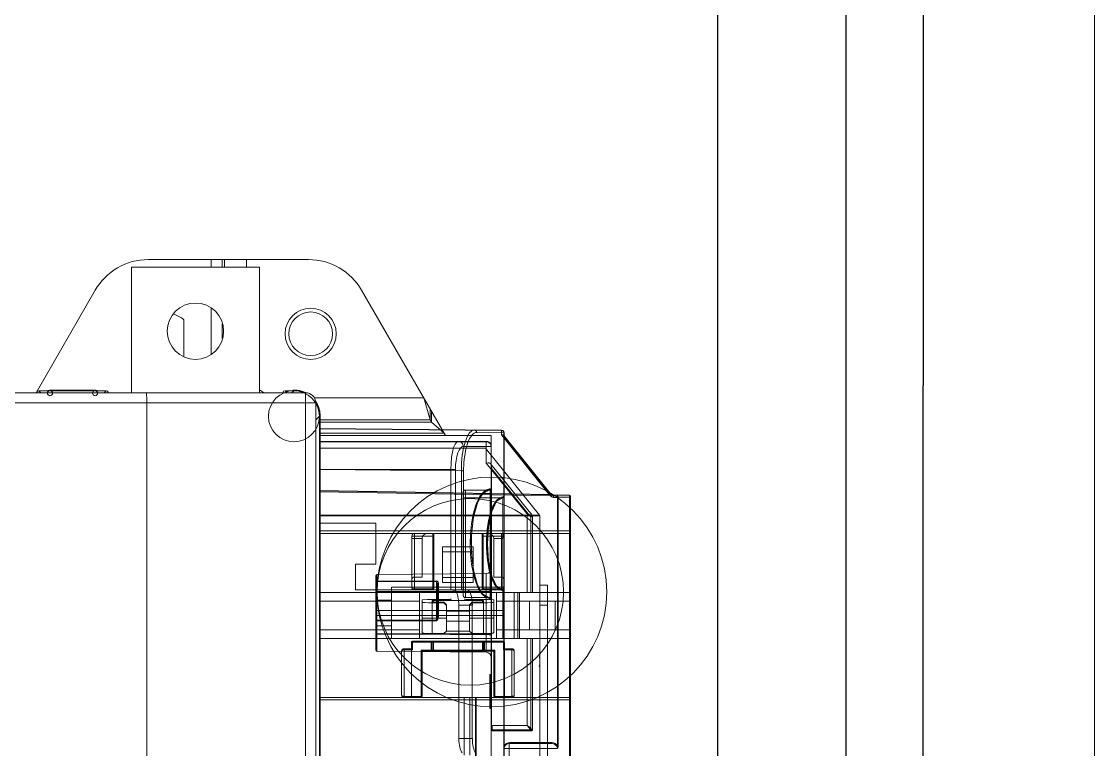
# Model space of a CAD drawing. Header units: millimetres. Extents: x -6000 to 26000, y -6000 to 26000.
# Drawn here: x 137.19 to 166.34, y -4458.34 to -4438.57 of the extents above; entities that cross this region are included whole.
import ezdxf

# ---------------------------------------------------------------- set-up
doc = ezdxf.new("R2010")
doc.units = ezdxf.units.MM
doc.header["$MEASUREMENT"] = 0
doc.layers.add('Чертеж и Рисунок_Ном._пера__21', color=7, linetype='Continuous', lineweight=30)
doc.layers.add('Чертеж и Рисунок_Ном._пера__7', color=7, linetype='Continuous', lineweight=15)
doc.layers.add('Чертеж и Рисунок_Ном._пера__85', color=7, linetype='Continuous', lineweight=5, true_color=0x66b7ff)

msp = doc.modelspace()

# ---------------------------------------------------------------- linework, layer by layer
at = {"layer": 'Чертеж и Рисунок_Ном._пера__21', "color": 7, "linetype": 'Continuous', "lineweight": 30}
for p, q in [((161.701, -4363.252), (161.636, -4613.632)), ((156.104, -4554.544), (156.104, -4371.272)), ((159.582, -4371.272), (159.582, -4554.544))]:
    msp.add_line(p, q, dxfattribs=at)
at = {"layer": 'Чертеж и Рисунок_Ном._пера__7', "color": 7, "linetype": 'Continuous', "lineweight": 15}
for p, q in [((144.987, -4445.034), (140.641, -4445.034)), ((142.347, -4445.243), (142.347, -4445.034)), ((142.648, -4445.034), (142.648, -4445.243)), ((142.708, -4445.243), (142.708, -4445.034)), ((143.31, -4445.034), (143.31, -4445.243)), ((143.658, -4445.243), (140.181, -4445.243)), ((140.181, -4448.651), (140.181, -4445.243)), ((143.658, -4448.651), (143.658, -4445.243)), ((137.59, -4448.651), (139.196, -4445.869)), ((146.433, -4445.869), (148.71, -4449.812)), ((142.347, -4447.605), (142.347, -4446.358)), ((141.606, -4446.669), (141.606, -4447.671)), ((142.648, -4446.78), (142.648, -4447.183)), ((144.91, -4448.651), (125.575, -4448.651)), ((137.724, -4448.651), (137.67, -4448.597)), ((139.381, -4448.597), (137.781, -4448.597)), ((139.207, -4448.581), (137.955, -4448.581)), ((137.969, -4448.595), (137.955, -4448.581)), ((139.193, -4448.595), (137.969, -4448.595)), ((139.207, -4448.581), (139.193, -4448.595)), ((139.492, -4448.597), (139.438, -4448.651)), ((144.411, -4448.651), (144.357, -4448.597)), ((144.593, -4448.597), (144.458, -4448.597)), ((144.593, -4448.597), (144.539, -4448.651)), ((144.562, -4448.581), (144.576, -4448.595)), ((144.611, -4448.581), (144.562, -4448.581)), ((144.562, -4448.581), (144.562, -4448.597)), ((144.603, -4448.595), (144.576, -4448.595)), ((144.611, -4448.581), (144.603, -4448.595)), ((144.91, -4470.489), (144.91, -4448.651)), ((145.188, -4448.929), (125.297, -4448.929)), ((140.598, -4470.211), (140.598, -4448.929)), ((145.143, -4448.79), (148.119, -4448.79)), ((145.188, -4448.929), (145.188, -4470.211)), ((148.119, -4448.79), (148.293, -4449.392)), ((148.293, -4449.091), (148.293, -4449.392)), ((148.328, -4449.452), (148.328, -4449.151)), ((145.188, -4449.392), (145.288, -4449.292)), ((145.288, -4449.292), (145.288, -4450.911)), ((145.298, -4449.29), (145.307, -4449.277)), ((145.298, -4449.29), (145.298, -4450.676)), ((145.307, -4449.277), (145.307, -4469.863)), ((148.293, -4449.392), (145.307, -4449.392)), ((145.307, -4449.452), (148.328, -4449.452)), ((148.293, -4449.392), (148.328, -4449.452)), ((148.328, -4449.452), (148.676, -4449.753)), ((145.293, -4449.624), (150.231, -4449.667)), ((145.293, -4449.624), (145.293, -4459.153)), ((145.293, -4449.635), (150.231, -4449.678)), ((148.676, -4449.753), (145.307, -4449.753)), ((149.952, -4449.812), (145.307, -4449.812)), ((150.297, -4449.737), (149.559, -4449.731)), ((149.952, -4449.812), (149.952, -4450.356)), ((150.231, -4449.678), (150.231, -4449.796)), ((150.231, -4449.796), (151.522, -4451.412)), ((150.297, -4451.476), (150.297, -4449.737)), ((150.297, -4449.737), (150.3, -4449.737)), ((150.299, -4449.813), (151.576, -4451.412)), ((150.3, -4449.737), (150.3, -4469.403)), ((145.293, -4449.972), (149.813, -4449.972)), ((145.293, -4449.982), (149.813, -4449.982)), ((149.952, -4450.111), (149.194, -4450.111)), ((149.813, -4449.972), (149.813, -4450.561)), ((149.951, -4451.272), (149.951, -4450.111)), ((150.3, -4449.875), (150.308, -4449.875)), ((151.571, -4451.456), (150.308, -4449.875)), ((150.308, -4458.246), (150.308, -4449.875)), ((149.795, -4450.161), (145.307, -4450.161)), ((149.795, -4450.161), (151.263, -4451.978)), ((149.952, -4450.356), (149.952, -4468.784)), ((145.288, -4450.676), (145.298, -4450.676)), ((150.956, -4451.976), (149.813, -4450.561)), ((149.945, -4450.591), (151.064, -4451.976)), ((149.961, -4450.709), (149.952, -4450.709)), ((149.961, -4450.709), (151.032, -4452.035)), ((149.961, -4457.803), (149.961, -4450.709)), ((145.288, -4450.814), (145.299, -4450.814)), ((148.981, -4450.737), (145.293, -4450.737)), ((149.141, -4450.77), (145.293, -4450.737)), ((148.856, -4450.737), (148.856, -4454.009)), ((148.981, -4450.737), (148.981, -4454.031)), ((149.141, -4450.77), (149.141, -4454.006)), ((149.141, -4450.77), (149.203, -4450.77)), ((149.203, -4454.006), (149.203, -4450.77)), ((149.257, -4454.215), (149.257, -4451.294)), ((149.881, -4451.294), (149.257, -4451.294)), ((149.951, -4451.272), (149.952, -4451.272)), ((151.522, -4451.412), (145.293, -4451.303)), ((145.293, -4451.314), (152.081, -4451.432)), ((145.293, -4451.342), (152.081, -4451.46)), ((149.187, -4454.145), (149.187, -4451.363)), ((149.187, -4451.502), (150.248, -4451.502)), ((149.925, -4454.209), (149.925, -4451.299)), ((150.272, -4451.505), (150.272, -4455.327)), ((151.647, -4451.493), (151.753, -4451.495)), ((151.753, -4458.246), (151.753, -4451.495)), ((151.772, -4458.246), (151.772, -4451.496)), ((152.081, -4451.502), (151.772, -4451.496)), ((152.081, -4451.46), (152.081, -4451.432)), ((152.081, -4451.502), (152.081, -4451.432)), ((152.081, -4451.46), (152.081, -4467.68)), ((152.109, -4451.46), (152.081, -4451.46)), ((152.081, -4451.502), (152.109, -4451.502)), ((152.109, -4451.46), (152.109, -4467.68)), ((145.307, -4451.978), (145.293, -4451.978)), ((145.293, -4451.996), (145.307, -4451.996)), ((145.307, -4451.978), (151.263, -4451.978)), ((151.269, -4451.996), (145.307, -4451.996)), ((150.933, -4451.978), (150.933, -4454.076)), ((151.032, -4454.076), (151.032, -4452.035)), ((151.072, -4452), (151.072, -4454.076)), ((151.269, -4451.996), (151.269, -4467.154)), ((145.293, -4452.198), (146.823, -4452.198)), ((145.293, -4452.406), (152.081, -4452.406)), ((146.823, -4452.198), (146.823, -4453.311)), ((145.293, -4452.476), (152.081, -4452.476)), ((147.796, -4453.936), (147.796, -4452.545)), ((148.395, -4452.545), (147.796, -4452.545)), ((147.796, -4452.615), (148.075, -4452.615)), ((147.866, -4452.476), (147.866, -4454.006)), ((148.075, -4453.658), (148.075, -4452.615)), ((148.367, -4454.006), (148.367, -4452.476)), ((148.395, -4453.978), (148.395, -4452.504)), ((149.702, -4452.504), (149.702, -4453.978)), ((150.3, -4452.545), (149.702, -4452.545)), ((149.73, -4452.476), (149.73, -4454.006)), ((150.022, -4452.615), (150.022, -4453.658)), ((150.022, -4452.615), (150.231, -4452.615)), ((150.231, -4452.476), (150.231, -4454.006)), ((150.3, -4452.544), (150.3, -4452.545)), ((150.3, -4452.545), (150.3, -4452.552)), ((148.631, -4453.806), (148.631, -4452.838)), ((148.631, -4452.838), (149.466, -4452.838)), ((148.631, -4452.974), (149.466, -4452.974)), ((149.466, -4453.806), (149.466, -4452.838)), ((146.266, -4454.006), (146.266, -4453.311)), ((146.266, -4453.311), (146.823, -4453.311)), ((146.823, -4455.648), (146.823, -4453.616)), ((146.85, -4453.588), (149.815, -4453.563)), ((146.85, -4453.588), (146.85, -4455.675)), ((149.815, -4453.563), (149.815, -4455.701)), ((151.269, -4453.449), (151.274, -4453.45)), ((151.274, -4454.423), (151.274, -4453.45)), ((148.464, -4453.764), (146.85, -4453.773)), ((148.464, -4453.777), (146.85, -4453.786)), ((147.866, -4453.658), (148.075, -4453.658)), ((148.464, -4453.777), (148.464, -4454.832)), ((148.492, -4453.855), (148.492, -4454.708)), ((148.52, -4454.708), (148.52, -4453.835)), ((148.631, -4453.669), (149.466, -4453.669)), ((148.631, -4453.806), (149.466, -4453.806)), ((150.022, -4453.658), (150.231, -4453.658)), ((151.483, -4453.881), (151.274, -4453.881)), ((151.483, -4453.881), (151.483, -4465.259)), ((152.081, -4454.076), (145.293, -4454.076)), ((146.266, -4454.006), (150.248, -4454.006)), ((146.823, -4454.069), (149.815, -4454.062)), ((147.24, -4455.327), (147.24, -4453.936)), ((147.24, -4453.936), (150.272, -4453.936)), ((148.395, -4453.978), (147.866, -4453.978)), ((148.005, -4455.327), (148.005, -4454.076)), ((150.231, -4453.978), (149.702, -4453.978)), ((150.092, -4455.327), (150.092, -4454.076)), ((150.297, -4454.032), (150.297, -4464.511)), ((150.578, -4454.076), (150.578, -4455.327)), ((150.677, -4455.327), (150.677, -4454.076)), ((150.718, -4455.327), (150.718, -4454.076)), ((148.005, -4454.317), (145.293, -4454.317)), ((146.823, -4454.284), (147.24, -4454.284)), ((148.075, -4454.28), (148.214, -4454.268)), ((148.075, -4454.28), (148.075, -4455.171)), ((148.735, -4454.268), (148.214, -4454.268)), ((148.353, -4454.343), (148.353, -4454.298)), ((148.353, -4454.298), (148.398, -4454.343)), ((148.353, -4454.298), (149.744, -4454.298)), ((148.666, -4454.343), (148.353, -4454.343)), ((148.353, -4454.361), (148.353, -4455.195)), ((148.353, -4454.361), (148.666, -4454.361)), ((148.666, -4454.361), (148.666, -4454.343)), ((148.666, -4454.343), (148.735, -4454.411)), ((148.735, -4454.43), (148.666, -4454.361)), ((148.735, -4454.411), (148.735, -4455.126)), ((149.073, -4458.04), (149.073, -4454.423)), ((149.073, -4454.423), (149.439, -4454.423)), ((149.881, -4454.215), (149.257, -4454.215)), ((149.883, -4454.268), (149.361, -4454.268)), ((149.361, -4454.411), (149.431, -4454.343)), ((149.431, -4454.361), (149.361, -4454.43)), ((149.361, -4454.411), (149.361, -4455.126)), ((149.431, -4454.343), (149.431, -4454.361)), ((149.744, -4454.343), (149.431, -4454.343)), ((149.431, -4454.361), (149.744, -4454.361)), ((149.439, -4458.04), (149.439, -4454.423)), ((149.699, -4454.343), (149.744, -4454.298)), ((149.744, -4454.298), (149.744, -4454.343)), ((149.744, -4455.195), (149.744, -4454.361)), ((149.883, -4454.268), (150.022, -4454.28)), ((149.951, -4454.237), (149.951, -4464.091)), ((149.952, -4454.237), (149.951, -4454.237)), ((150.022, -4454.28), (150.022, -4455.171)), ((152.081, -4454.317), (150.092, -4454.317)), ((150.996, -4455.087), (150.996, -4454.317)), ((151.269, -4454.423), (151.483, -4454.423)), ((151.691, -4455.087), (151.691, -4454.317)), ((146.823, -4454.562), (150.3, -4454.562)), ((146.823, -4454.702), (150.3, -4454.702)), ((148.353, -4454.779), (148.735, -4454.779)), ((148.492, -4454.702), (148.492, -4454.708)), ((148.735, -4454.581), (149.361, -4454.581)), ((149.361, -4454.779), (149.744, -4454.779)), ((146.823, -4454.98), (147.24, -4454.98)), ((146.85, -4454.833), (148.464, -4454.832)), ((146.85, -4454.847), (148.464, -4454.845)), ((148.735, -4454.859), (149.361, -4454.859)), ((148.005, -4455.087), (145.293, -4455.087)), ((145.293, -4455.327), (152.081, -4455.327)), ((149.815, -4455.203), (146.823, -4455.195)), ((148.353, -4455.195), (148.666, -4455.195)), ((148.735, -4455.126), (148.666, -4455.195)), ((149.365, -4455.129), (148.732, -4455.129)), ((149.431, -4455.195), (149.361, -4455.126)), ((149.431, -4455.195), (149.744, -4455.195)), ((152.081, -4455.087), (150.092, -4455.087)), ((150.933, -4457.692), (150.933, -4455.327)), ((151.032, -4457.803), (151.032, -4455.327)), ((151.072, -4457.803), (151.072, -4455.327)), ((147.529, -4455.638), (147.518, -4455.675)), ((147.555, -4455.614), (147.529, -4455.638)), ((147.588, -4455.606), (147.555, -4455.614)), ((147.588, -4456.927), (147.588, -4455.606)), ((147.588, -4455.606), (147.783, -4455.606)), ((147.588, -4455.634), (147.81, -4455.634)), ((147.783, -4455.425), (147.783, -4456.899)), ((150.314, -4455.425), (147.783, -4455.425)), ((147.81, -4455.634), (147.783, -4455.606)), ((147.81, -4455.397), (147.81, -4455.634)), ((147.81, -4455.397), (150.286, -4455.397)), ((148.047, -4456.927), (148.047, -4455.647)), ((148.047, -4455.647), (150.05, -4455.647)), ((148.075, -4455.675), (148.047, -4455.647)), ((148.325, -4455.425), (148.325, -4455.647)), ((148.353, -4455.647), (148.353, -4455.425)), ((148.381, -4455.397), (148.381, -4455.675)), ((149.716, -4455.675), (149.716, -4455.397)), ((149.744, -4455.647), (149.744, -4455.425)), ((149.772, -4455.647), (149.772, -4455.425)), ((150.022, -4455.675), (150.05, -4455.647)), ((150.05, -4455.647), (150.05, -4456.927)), ((150.286, -4455.634), (150.286, -4455.397)), ((150.314, -4455.606), (150.286, -4455.634)), ((150.286, -4455.634), (150.509, -4455.634)), ((150.314, -4456.899), (150.314, -4455.425)), ((150.314, -4455.606), (150.509, -4455.606)), ((150.509, -4456.927), (150.509, -4455.606)), ((146.85, -4455.675), (149.815, -4455.701)), ((147.518, -4456.858), (147.518, -4455.675)), ((148.075, -4456.899), (148.075, -4455.675)), ((148.075, -4455.675), (150.022, -4455.675)), ((150.022, -4456.899), (150.022, -4455.675)), ((150.578, -4456.858), (150.578, -4455.675)), ((149.911, -4456.591), (149.911, -4456.301)), ((149.952, -4456.301), (149.911, -4456.301)), ((149.952, -4456.316), (149.911, -4456.316)), ((149.952, -4456.337), (149.911, -4456.337)), ((149.952, -4456.345), (149.911, -4456.345)), ((149.952, -4456.352), (149.911, -4456.352)), ((149.952, -4456.359), (149.911, -4456.359)), ((149.952, -4456.374), (149.911, -4456.374)), ((149.952, -4456.381), (149.911, -4456.381)), ((149.952, -4456.41), (149.911, -4456.41)), ((149.952, -4456.453), (149.911, -4456.453)), ((149.952, -4456.475), (149.911, -4456.475)), ((149.952, -4456.482), (149.911, -4456.482)), ((149.952, -4456.49), (149.911, -4456.49)), ((149.952, -4456.504), (149.911, -4456.504)), ((149.952, -4456.519), (149.911, -4456.519)), ((149.952, -4456.526), (149.911, -4456.526)), ((149.952, -4456.548), (149.911, -4456.548)), ((149.952, -4456.562), (149.911, -4456.562)), ((149.952, -4456.591), (149.911, -4456.591)), ((149.911, -4456.91), (149.911, -4456.62)), ((149.952, -4456.62), (149.911, -4456.62)), ((149.952, -4456.627), (149.911, -4456.627)), ((149.952, -4456.634), (149.911, -4456.634)), ((149.952, -4456.649), (149.911, -4456.649)), ((149.952, -4456.656), (149.911, -4456.656)), ((149.952, -4456.663), (149.911, -4456.663)), ((149.952, -4456.671), (149.911, -4456.671)), ((149.952, -4456.678), (149.911, -4456.678)), ((149.952, -4456.685), (149.911, -4456.685)), ((149.952, -4456.692), (149.911, -4456.692)), ((149.952, -4456.7), (149.911, -4456.7)), ((149.952, -4456.707), (149.911, -4456.707)), ((149.952, -4456.714), (149.911, -4456.714)), ((149.952, -4456.721), (149.911, -4456.721)), ((149.952, -4456.736), (149.911, -4456.736)), ((149.952, -4456.743), (149.911, -4456.743)), ((149.952, -4456.75), (149.911, -4456.75)), ((149.952, -4456.779), (149.911, -4456.779)), ((149.952, -4456.787), (149.911, -4456.787)), ((149.952, -4456.794), (149.911, -4456.794)), ((149.952, -4456.808), (149.911, -4456.808)), ((149.952, -4456.816), (149.911, -4456.816)), ((149.952, -4456.823), (149.911, -4456.823)), ((149.952, -4456.83), (149.911, -4456.83)), ((152.081, -4456.927), (145.293, -4456.927)), ((145.293, -4456.997), (152.081, -4456.997)), ((148.075, -4456.899), (147.588, -4456.899)), ((149.221, -4456.927), (149.221, -4458.494)), ((149.368, -4458.494), (149.368, -4456.927)), ((149.528, -4458.668), (149.528, -4456.927)), ((149.535, -4458.827), (149.535, -4456.927)), ((149.542, -4456.927), (149.542, -4458.843)), ((149.952, -4456.837), (149.911, -4456.837)), ((149.952, -4456.845), (149.911, -4456.845)), ((149.952, -4456.852), (149.911, -4456.852)), ((149.952, -4456.859), (149.911, -4456.859)), ((149.952, -4456.866), (149.911, -4456.866)), ((149.952, -4456.874), (149.911, -4456.874)), ((149.952, -4456.881), (149.911, -4456.881)), ((149.952, -4456.895), (149.911, -4456.895)), ((149.952, -4456.903), (149.911, -4456.903)), ((149.952, -4456.91), (149.911, -4456.91)), ((149.911, -4457.229), (149.911, -4456.939)), ((149.952, -4456.939), (149.911, -4456.939)), ((149.952, -4456.946), (149.911, -4456.946)), ((149.952, -4456.953), (149.911, -4456.953)), ((149.952, -4456.968), (149.911, -4456.968)), ((149.952, -4456.975), (149.911, -4456.975)), ((149.952, -4456.982), (149.911, -4456.982)), ((149.952, -4456.989), (149.911, -4456.989)), ((149.952, -4457.004), (149.911, -4457.004)), ((149.952, -4457.011), (149.911, -4457.011)), ((149.952, -4457.018), (149.911, -4457.018)), ((149.952, -4457.026), (149.911, -4457.026)), ((149.952, -4457.033), (149.911, -4457.033)), ((149.952, -4457.04), (149.911, -4457.04)), ((149.952, -4457.055), (149.911, -4457.055)), ((149.952, -4457.062), (149.911, -4457.062)), ((149.952, -4457.069), (149.911, -4457.069)), ((149.952, -4457.098), (149.911, -4457.098)), ((149.952, -4457.105), (149.911, -4457.105)), ((149.952, -4457.113), (149.911, -4457.113)), ((150.509, -4456.899), (150.022, -4456.899)), ((149.952, -4457.127), (149.911, -4457.127)), ((149.952, -4457.134), (149.911, -4457.134)), ((149.952, -4457.142), (149.911, -4457.142)), ((149.952, -4457.149), (149.911, -4457.149)), ((149.952, -4457.156), (149.911, -4457.156)), ((149.952, -4457.163), (149.911, -4457.163)), ((149.952, -4457.171), (149.911, -4457.171)), ((149.952, -4457.178), (149.911, -4457.178)), ((149.952, -4457.185), (149.911, -4457.185)), ((149.952, -4457.192), (149.911, -4457.192)), ((149.952, -4457.2), (149.911, -4457.2)), ((149.952, -4457.214), (149.911, -4457.214)), ((149.952, -4457.221), (149.911, -4457.221)), ((149.952, -4457.229), (149.911, -4457.229)), ((149.98, -4457.831), (149.98, -4457.692)), ((149.98, -4457.692), (150.933, -4457.692)), ((151.072, -4457.803), (149.952, -4457.803)), ((149.98, -4457.831), (151.044, -4457.831)), ((149.439, -4458.04), (149.073, -4458.04)), ((150.3, -4458.246), (150.308, -4458.246)), ((150.439, -4458.179), (150.439, -4460.961)), ((150.439, -4458.179), (151.582, -4458.179)), ((151.602, -4458.151), (150.459, -4458.151)), ((151.753, -4458.246), (151.772, -4458.246)), ((151.749, -4458.318), (150.3, -4458.318)), ((151.754, -4458.295), (151.761, -4458.298))]:
    msp.add_line(p, q, dxfattribs=at)
at = {"layer": 'Чертеж и Рисунок_Ном._пера__7', "color": 7, "linetype": 'Continuous', "lineweight": 15, "flags": 128}
for points in [[(137.602, -4448.65), (137.627, -4448.611), (137.67, -4448.597)], [(137.955, -4448.581), (137.915, -4448.594)], [(139.207, -4448.581), (139.247, -4448.594)], [(139.492, -4448.597), (139.535, -4448.611), (139.56, -4448.65)], [(140.583, -4448.651), (140.587, -4448.663), (140.591, -4448.698), (140.594, -4448.732), (140.595, -4448.774), (140.597, -4448.822), (140.598, -4448.875), (140.598, -4448.929)], [(144.289, -4448.65), (144.314, -4448.611), (144.357, -4448.597)], [(149.141, -4450.77), (149.147, -4450.558), (149.167, -4450.349), (149.199, -4450.157), (149.242, -4449.991), (149.296, -4449.849), (149.356, -4449.748), (149.422, -4449.684), (149.493, -4449.661)], [(149.559, -4449.731), (149.525, -4449.735), (149.491, -4449.749), (149.459, -4449.772), (149.426, -4449.804), (149.395, -4449.845), (149.366, -4449.896), (149.338, -4449.954), (149.311, -4450.021), (149.288, -4450.096), (149.266, -4450.178), (149.232, -4450.359), (149.219, -4450.458), (149.21, -4450.56), (149.203, -4450.77)], [(149.559, -4449.731), (149.554, -4449.705), (149.539, -4449.682), (149.517, -4449.666), (149.493, -4449.661)], [(150.231, -4449.667), (150.256, -4449.673), (150.278, -4449.688), (150.292, -4449.711), (150.297, -4449.737)], [(150.231, -4449.678), (150.257, -4449.682), (150.28, -4449.695), (150.295, -4449.714), (150.3, -4449.737)], [(150.3, -4449.818), (150.295, -4449.802), (150.279, -4449.793), (150.269, -4449.791), (150.257, -4449.791), (150.231, -4449.796)], [(150.304, -4449.829), (150.299, -4449.814), (150.284, -4449.802), (150.261, -4449.795), (150.231, -4449.796)], [(150.3, -4449.818), (150.304, -4449.829)], [(150.304, -4449.829), (150.306, -4449.849), (150.308, -4449.875)], [(148.856, -4450.737), (148.861, -4450.57), (148.876, -4450.406), (148.9, -4450.264), (148.932, -4450.143), (148.971, -4450.05), (149.015, -4449.993), (149.062, -4449.972)], [(148.981, -4450.737), (148.985, -4450.611), (148.998, -4450.491), (149.018, -4450.382), (149.045, -4450.288), (149.078, -4450.212), (149.096, -4450.181), (149.114, -4450.156), (149.134, -4450.137), (149.154, -4450.123), (149.174, -4450.114), (149.194, -4450.111)], [(149.062, -4449.972), (149.111, -4449.982), (149.134, -4449.995), (149.155, -4450.013), (149.172, -4450.035), (149.185, -4450.06), (149.194, -4450.111)], [(149.951, -4450.111), (149.945, -4450.07), (149.926, -4450.032), (149.894, -4449.998), (149.857, -4449.979), (149.813, -4449.972)], [(149.813, -4449.982), (149.856, -4449.989), (149.894, -4450.006), (149.925, -4450.034), (149.945, -4450.07), (149.952, -4450.111)], [(149.813, -4450.561), (149.857, -4450.554), (149.896, -4450.556), (149.927, -4450.568), (149.946, -4450.587), (149.952, -4450.611)], [(149.957, -4450.623), (149.954, -4450.606), (149.945, -4450.591), (149.932, -4450.578), (149.913, -4450.568), (149.892, -4450.562), (149.867, -4450.558), (149.813, -4450.561)], [(149.957, -4450.623), (149.952, -4450.611)], [(149.957, -4450.623), (149.957, -4450.646), (149.959, -4450.676), (149.961, -4450.709)], [(145.307, -4451.954), (145.306, -4451.751), (145.305, -4451.555), (145.303, -4451.375), (145.302, -4451.292), (145.301, -4451.217), (145.3, -4451.148), (145.298, -4451.087), (145.297, -4451.034), (145.295, -4450.99), (145.294, -4450.956), (145.293, -4450.942), (145.292, -4450.931), (145.29, -4450.916)], [(149.881, -4454.215), (149.86, -4454.213), (149.838, -4454.209), (149.796, -4454.193), (149.746, -4454.16), (149.698, -4454.112), (149.652, -4454.051), (149.608, -4453.976), (149.567, -4453.889), (149.53, -4453.791), (149.497, -4453.684), (149.467, -4453.567), (149.421, -4453.314), (149.393, -4453.042), (149.383, -4452.761), (149.392, -4452.48), (149.419, -4452.208), (149.464, -4451.954), (149.494, -4451.836), (149.527, -4451.728), (149.564, -4451.629), (149.604, -4451.541), (149.647, -4451.464), (149.693, -4451.402), (149.741, -4451.352), (149.791, -4451.317), (149.836, -4451.3), (149.858, -4451.295), (149.881, -4451.294)], [(149.907, -4451.266), (149.798, -4451.302), (149.696, -4451.406), (149.607, -4451.568), (149.531, -4451.78), (149.47, -4452.041), (149.431, -4452.323), (149.411, -4452.627), (149.413, -4452.937), (149.435, -4453.23), (149.476, -4453.498), (149.535, -4453.744), (149.61, -4453.947), (149.698, -4454.105), (149.799, -4454.207), (149.907, -4454.243)], [(149.907, -4451.266), (149.905, -4451.277), (149.899, -4451.287), (149.887, -4451.293)], [(149.951, -4451.272), (149.936, -4451.268), (149.922, -4451.266), (149.907, -4451.266)], [(149.925, -4451.299), (149.939, -4451.294)], [(149.942, -4451.293), (149.932, -4451.298)], [(149.952, -4451.272), (149.949, -4451.285)], [(150.248, -4451.502), (150.228, -4451.504), (150.209, -4451.507), (150.171, -4451.522), (150.125, -4451.554), (150.081, -4451.601), (150.039, -4451.661), (150, -4451.733), (149.964, -4451.817), (149.931, -4451.912), (149.902, -4452.014), (149.877, -4452.125), (149.841, -4452.364), (149.822, -4452.618), (149.821, -4452.876), (149.839, -4453.13), (149.875, -4453.37), (149.899, -4453.483), (149.928, -4453.586), (149.96, -4453.682), (149.996, -4453.766), (150.035, -4453.84), (150.076, -4453.901), (150.121, -4453.95), (150.166, -4453.983), (150.207, -4454), (150.227, -4454.005), (150.248, -4454.006)], [(150.274, -4451.474), (150.183, -4451.504), (150.096, -4451.591), (150.017, -4451.73), (149.95, -4451.916), (149.898, -4452.143), (149.864, -4452.387), (149.847, -4452.645), (149.849, -4452.909), (149.868, -4453.16), (149.903, -4453.393), (149.955, -4453.608), (150.02, -4453.784), (150.096, -4453.919), (150.183, -4454.004), (150.274, -4454.034)], [(150.274, -4451.474), (150.27, -4451.49), (150.262, -4451.498), (150.251, -4451.502)], [(150.3, -4451.477), (150.298, -4451.487), (150.292, -4451.497), (150.283, -4451.503), (150.272, -4451.505)], [(150.297, -4451.476), (150.295, -4451.486), (150.289, -4451.496), (150.28, -4451.502)], [(151.574, -4451.41), (151.564, -4451.405), (151.55, -4451.404), (151.536, -4451.407), (151.522, -4451.412)], [(151.522, -4451.412), (151.54, -4451.417), (151.559, -4451.421), (151.599, -4451.424)], [(151.571, -4451.456), (151.577, -4451.444), (151.581, -4451.431), (151.58, -4451.419), (151.574, -4451.41)], [(151.571, -4451.456), (151.592, -4451.475), (151.617, -4451.488), (151.647, -4451.493)], [(151.647, -4451.493), (151.643, -4451.466), (151.638, -4451.453), (151.631, -4451.442), (151.615, -4451.428), (151.599, -4451.424)], [(151.753, -4451.495), (151.752, -4451.47), (151.748, -4451.448), (151.741, -4451.432), (151.733, -4451.426)], [(151.772, -4451.496), (151.77, -4451.471), (151.762, -4451.449), (151.75, -4451.433), (151.733, -4451.426)], [(151.753, -4451.495), (151.765, -4451.496)], [(150.933, -4451.978), (150.948, -4451.977)], [(150.956, -4451.976), (150.991, -4451.967), (151.021, -4451.964), (151.035, -4451.964), (151.046, -4451.966), (151.061, -4451.973), (151.068, -4451.985), (151.064, -4452), (151.052, -4452.017), (151.032, -4452.035)], [(150.961, -4451.993), (150.956, -4451.976)], [(151.032, -4452.035), (151.062, -4452.016), (151.072, -4452.002), (151.066, -4451.99), (151.039, -4451.985), (151.005, -4451.986), (150.961, -4451.993)], [(152.109, -4452.418), (152.094, -4452.408), (152.081, -4452.406)], [(150.3, -4452.545), (150.296, -4452.569), (150.286, -4452.587), (150.271, -4452.602), (150.251, -4452.612), (150.231, -4452.615)], [(150.231, -4452.615), (150.248, -4452.598), (150.266, -4452.587), (150.283, -4452.579), (150.296, -4452.566), (150.3, -4452.545)], [(152.109, -4452.487), (152.094, -4452.477), (152.081, -4452.476)], [(146.823, -4453.796), (146.826, -4453.785), (146.837, -4453.776), (146.85, -4453.773)], [(146.825, -4453.792), (146.84, -4453.787), (146.85, -4453.786)], [(148.464, -4453.764), (148.48, -4453.767), (148.496, -4453.775), (148.508, -4453.789), (148.513, -4453.798), (148.516, -4453.809), (148.519, -4453.821), (148.52, -4453.835)], [(148.492, -4453.855), (148.491, -4453.832), (148.487, -4453.809), (148.479, -4453.788), (148.473, -4453.781)], [(148.492, -4453.855), (148.499, -4453.842), (148.509, -4453.837), (148.52, -4453.835)], [(146.823, -4454.069), (146.837, -4454.056), (146.85, -4454.054)], [(149.815, -4454.047), (148.827, -4454.049), (147.839, -4454.052), (146.85, -4454.054)], [(147.866, -4453.978), (147.846, -4453.976), (147.835, -4453.974), (147.818, -4453.967), (147.807, -4453.958), (147.799, -4453.948), (147.796, -4453.936)], [(148.981, -4454.031), (148.962, -4454.02), (148.933, -4454.013), (148.897, -4454.01), (148.856, -4454.009)], [(149.952, -4454.017), (149.945, -4454.031), (149.925, -4454.043), (149.894, -4454.053), (149.856, -4454.059), (149.815, -4454.062)], [(149.815, -4454.047), (149.856, -4454.046), (149.895, -4454.041), (149.925, -4454.035), (149.945, -4454.026), (149.952, -4454.017)], [(149.925, -4454.209), (149.935, -4454.211), (149.946, -4454.219)], [(150.3, -4453.936), (150.294, -4453.953), (150.278, -4453.967), (150.255, -4453.975), (150.231, -4453.978)], [(150.274, -4454.034), (150.272, -4454.023), (150.265, -4454.013), (150.254, -4454.007)], [(150.3, -4454.031), (150.298, -4454.021), (150.292, -4454.012), (150.283, -4454.006), (150.272, -4454.004)], [(150.297, -4454.032), (150.295, -4454.022), (150.289, -4454.013), (150.28, -4454.006)], [(152.109, -4454.068), (152.094, -4454.075), (152.081, -4454.076)], [(148.735, -4454.268), (148.789, -4454.267), (148.813, -4454.266), (148.834, -4454.264), (148.851, -4454.263), (148.864, -4454.26), (148.874, -4454.257)], [(149.222, -4454.256), (149.233, -4454.26), (149.246, -4454.263), (149.263, -4454.264), (149.284, -4454.266), (149.308, -4454.267), (149.361, -4454.268)], [(149.907, -4454.243), (149.903, -4454.227), (149.895, -4454.219), (149.884, -4454.215)], [(149.907, -4454.243), (149.922, -4454.242), (149.936, -4454.24), (149.951, -4454.237)], [(149.95, -4454.229), (149.945, -4454.22), (149.934, -4454.211)], [(149.946, -4454.219), (149.952, -4454.23)], [(152.081, -4454.317), (152.095, -4454.316), (152.105, -4454.313)], [(148.353, -4454.779), (148.299, -4454.779), (148.246, -4454.779), (148.198, -4454.777), (148.156, -4454.776), (148.138, -4454.775), (148.121, -4454.774), (148.107, -4454.773), (148.096, -4454.772), (148.08, -4454.77)], [(148.464, -4454.845), (148.478, -4454.842), (148.488, -4454.833), (148.497, -4454.822), (148.502, -4454.813), (148.506, -4454.802), (148.511, -4454.788), (148.515, -4454.769), (148.518, -4454.744), (148.52, -4454.708)], [(148.492, -4454.708), (148.492, -4454.729), (148.491, -4454.746), (148.49, -4454.759), (148.489, -4454.772), (148.487, -4454.784), (148.484, -4454.8), (148.479, -4454.815), (148.471, -4454.829)], [(148.52, -4454.708), (148.509, -4454.708), (148.497, -4454.708)], [(149.744, -4454.779), (149.798, -4454.779), (149.85, -4454.779), (149.898, -4454.777), (149.941, -4454.776), (149.959, -4454.775), (149.975, -4454.774), (149.989, -4454.773), (150.001, -4454.772), (150.017, -4454.77)], [(146.85, -4454.833), (146.834, -4454.835), (146.823, -4454.841)], [(146.823, -4454.843), (146.836, -4454.846), (146.85, -4454.847)], [(146.85, -4455.21), (146.837, -4455.208), (146.826, -4455.203)], [(146.85, -4455.21), (147.839, -4455.212), (148.827, -4455.215), (149.815, -4455.217)], [(148.075, -4455.171), (148.096, -4455.18), (148.122, -4455.184), (148.156, -4455.188), (148.198, -4455.191), (148.246, -4455.193), (148.299, -4455.195), (148.353, -4455.195)], [(149.744, -4455.195), (149.798, -4455.195), (149.85, -4455.193), (149.898, -4455.191), (149.941, -4455.188), (149.975, -4455.184), (150.001, -4455.18), (150.017, -4455.176)], [(149.947, -4455.235), (149.93, -4455.223), (149.913, -4455.216), (149.903, -4455.213), (149.892, -4455.211), (149.868, -4455.206), (149.815, -4455.203)], [(149.952, -4455.247), (149.946, -4455.238), (149.925, -4455.229), (149.894, -4455.223), (149.856, -4455.218), (149.815, -4455.217)], [(149.952, -4455.247), (149.947, -4455.235)], [(152.081, -4455.087), (152.095, -4455.088), (152.105, -4455.09)], [(152.081, -4455.327), (152.095, -4455.328), (152.105, -4455.331)], [(147.518, -4455.675), (147.522, -4455.661), (147.532, -4455.65), (147.545, -4455.642), (147.561, -4455.637), (147.577, -4455.634), (147.588, -4455.634)], [(147.588, -4455.634), (147.575, -4455.634), (147.557, -4455.638), (147.542, -4455.644), (147.53, -4455.652), (147.521, -4455.663), (147.518, -4455.675)], [(148.325, -4455.425), (148.333, -4455.411), (148.345, -4455.403), (148.366, -4455.398), (148.381, -4455.397)], [(148.381, -4455.675), (148.366, -4455.674), (148.355, -4455.672), (148.338, -4455.665), (148.327, -4455.655)], [(149.716, -4455.397), (149.73, -4455.398), (149.742, -4455.4), (149.759, -4455.407), (149.77, -4455.417)], [(149.772, -4455.647), (149.764, -4455.661), (149.751, -4455.669), (149.731, -4455.674), (149.716, -4455.675)], [(150.509, -4455.634), (150.535, -4455.636), (150.557, -4455.645), (150.572, -4455.658), (150.578, -4455.675)], [(147.518, -4456.858), (147.524, -4456.874), (147.54, -4456.888), (147.563, -4456.897), (147.588, -4456.899)], [(150.578, -4456.858), (150.573, -4456.874), (150.557, -4456.888), (150.534, -4456.897), (150.509, -4456.899)], [(152.109, -4456.916), (152.094, -4456.926), (152.081, -4456.927)], [(152.109, -4456.985), (152.094, -4456.995), (152.081, -4456.997)], [(149.98, -4457.692), (149.966, -4457.725), (149.956, -4457.755), (149.952, -4457.784)], [(150.933, -4457.692), (150.981, -4457.73), (151.02, -4457.761), (151.049, -4457.785), (151.066, -4457.799)], [(150.933, -4457.692), (150.972, -4457.74), (151.001, -4457.777), (151.025, -4457.807), (151.04, -4457.826)], [(149.98, -4457.831), (149.969, -4457.827), (149.962, -4457.815), (149.961, -4457.803)], [(151.012, -4457.831), (151.022, -4457.828), (151.029, -4457.817), (151.032, -4457.803)], [(150.308, -4458.246), (150.306, -4458.258), (150.301, -4458.295)], [(150.446, -4458.177), (150.455, -4458.169), (150.459, -4458.155)], [(151.749, -4458.318), (151.748, -4458.303), (151.744, -4458.282), (151.735, -4458.261), (151.721, -4458.24), (151.702, -4458.221), (151.679, -4458.205), (151.651, -4458.191), (151.619, -4458.182), (151.582, -4458.179)], [(151.602, -4458.151), (151.599, -4458.166), (151.589, -4458.177)], [(151.754, -4458.295), (151.755, -4458.282), (151.753, -4458.246)], [(150.301, -4458.295), (150.3, -4458.318)]]:
    msp.add_lwpolyline(points, dxfattribs=at)
at = {"layer": 'Чертеж и Рисунок_Ном._пера__7', "color": 7, "linetype": 'Continuous', "lineweight": 15}
for points in [[(150.3, -4449.737), (150.291, -4449.702), (150.265, -4449.677), (150.231, -4449.667)], [(149.952, -4450.111), (149.933, -4450.039), (149.881, -4449.99), (149.813, -4449.972)], [(149.952, -4450.111), (149.934, -4450.042), (149.883, -4449.991), (149.813, -4449.972)], [(149.945, -4450.591), (149.951, -4450.6), (149.952, -4450.612)], [(149.881, -4454.215), (149.722, -4454.123), (149.579, -4453.865), (149.473, -4453.473), (149.418, -4453.002), (149.418, -4452.506), (149.473, -4452.035), (149.579, -4451.643), (149.722, -4451.385), (149.881, -4451.294)], [(150.248, -4454.006), (150.097, -4453.908), (149.966, -4453.633), (149.878, -4453.226), (149.847, -4452.755), (149.878, -4452.283), (149.966, -4451.876), (150.097, -4451.6), (150.248, -4451.502)], [(151.598, -4451.424), (151.586, -4451.421), (151.576, -4451.412)], [(151.072, -4451.999), (151.07, -4451.987), (151.064, -4451.976)], [(150.3, -4452.545), (150.297, -4452.524), (150.29, -4452.509), (150.271, -4452.489), (150.231, -4452.476)], [(147.796, -4453.936), (147.808, -4453.975), (147.836, -4453.999), (147.866, -4454.006)], [(150.231, -4454.006), (150.263, -4453.998), (150.289, -4453.974), (150.3, -4453.937)], [(148.353, -4455.425), (148.356, -4455.412), (148.363, -4455.403), (148.381, -4455.397)], [(148.381, -4455.675), (148.367, -4455.672), (148.359, -4455.665), (148.353, -4455.647)], [(149.716, -4455.397), (149.729, -4455.4), (149.737, -4455.407), (149.744, -4455.425)], [(149.744, -4455.647), (149.741, -4455.66), (149.734, -4455.669), (149.716, -4455.675)], [(150.578, -4455.675), (150.568, -4455.638), (150.541, -4455.614), (150.509, -4455.606)], [(150.578, -4455.675), (150.568, -4455.639), (150.543, -4455.614), (150.509, -4455.606)], [(147.518, -4456.858), (147.529, -4456.895), (147.555, -4456.919), (147.588, -4456.927)], [(147.518, -4456.858), (147.53, -4456.896), (147.558, -4456.92), (147.588, -4456.927)], [(150.509, -4456.927), (150.541, -4456.919), (150.568, -4456.895), (150.578, -4456.858)], [(150.509, -4456.927), (150.539, -4456.92), (150.567, -4456.896), (150.578, -4456.858)], [(149.952, -4457.859), (149.954, -4457.849), (149.963, -4457.837), (149.98, -4457.831)], [(150.3, -4458.318), (150.308, -4458.274), (150.329, -4458.234), (150.359, -4458.204), (150.397, -4458.186), (150.439, -4458.179)]]:
    msp.add_lwpolyline(points, dxfattribs=at)
for centre, radius in [((141.919, -4446.981), 0.765), ((145.049, -4447.051), 0.695), ((145.049, -4447.051), 0.593), ((144.595, -4449.291), 0.693), ((149.97, -4454.061), 3.12), ((149.384, -4454.061), 2.533), ((149.922, -4454.238), 0.0293)]:
    msp.add_circle(centre, radius, dxfattribs=at)
for centre, radius, start, end in [((140.641, -4446.703), 1.669, 90, 150), ((144.987, -4446.703), 1.669, 30, 90), ((141.015, -4447.399), 0.939, 50.9772, 70.8377), ((144.284, -4447.816), 0.974, 231.7992, 240.9986), ((144.592, -4449.296), 0.7, 72.6878, 89.9524), ((144.611, -4449.276), 0.695, 67.4736, 90.003), ((144.611, -4449.277), 0.696, 64.3094, 67.4752), ((144.91, -4448.929), 0.278, 0, 90), ((144.611, -4449.277), 0.696, 31.4288, 34.2619), ((144.593, -4449.292), 0.695, 359.9971, 29.997), ((144.613, -4449.276), 0.693, 30.005, 31.428), ((144.611, -4449.277), 0.696, 359.9998, 29.9994), ((150.231, -4449.737), 0.0696, 0, 89.5), ((149.813, -4450.111), 0.139, 0, 90.0001), ((149.257, -4451.363), 0.0695, 90, 180.0002), ((149.881, -4451.468), 0.174, 75.3747, 89.9213), ((150.248, -4451.65), 0.147, 81.1596, 89.9942), ((150.274, -4451.62), 0.146, 80.9981, 89.9352), ((152.081, -4451.46), 0.0278, 0, 89), ((150.933, -4451.853), 0.143, 270.0862, 281.4272), ((151.241, -4451.996), 0.0278, 0, 38.9275), ((147.866, -4452.545), 0.0695, 90, 180), ((148.214, -4452.615), 0.139, 90, 180), ((148.367, -4452.504), 0.0278, 359.9999, 90), ((149.73, -4452.504), 0.0278, 90, 180.0001), ((149.883, -4452.615), 0.139, 0, 90), ((150.231, -4452.545), 0.0696, 0, 90), ((146.851, -4453.616), 0.0278, 90.5, 180), ((149.813, -4453.424), 0.139, 270.5, 0), ((148.878, -4453.78), 2.028, 179.8172, 180.1854), ((147.866, -4453.728), 0.0696, 90, 180), ((150.159, -4453.771), 1.695, 179.781, 180.2189), ((150.231, -4453.728), 0.0696, 0, 90), ((150.272, -4453.909), 0.0278, 270, 359.9976), ((147.866, -4453.936), 0.0696, 180, 270), ((148.367, -4453.978), 0.0278, 270, 0), ((149.257, -4454.145), 0.0695, 179.9998, 270), ((149.73, -4453.978), 0.0278, 180, 270), ((152.538, -4454.054), 2.723, 179.8489, 180.155), ((149.881, -4454.04), 0.175, 270.098, 284.6064), ((150.231, -4453.936), 0.0696, 270, 360), ((150.248, -4453.858), 0.148, 270.0303, 278.8119), ((150.274, -4453.888), 0.146, 270.0706, 278.9965), ((149.831, -4454.84), 2.981, 179.8693, 180.131), ((151.496, -4454.839), 3.031, 179.8714, 180.1288), ((149.564, -4455.203), 2.714, 179.8471, 180.1537), ((152.53, -4455.21), 2.716, 179.8487, 180.1513), ((150.272, -4455.355), 0.0278, 0.0024, 90), ((146.851, -4455.648), 0.0278, 180, 269.5), ((147.588, -4455.675), 0.0696, 90, 180), ((147.81, -4455.425), 0.0278, 90, 180), ((148.381, -4455.425), 0.0278, 90, 180), ((148.381, -4455.647), 0.0278, 180, 270), ((149.716, -4455.425), 0.0278, 0, 90), ((149.716, -4455.647), 0.0278, 270, 0), ((150.286, -4455.425), 0.0278, 0, 90), ((150.509, -4455.675), 0.0696, 0, 90), ((149.813, -4455.84), 0.139, 0, 89.5), ((150.676, -4455.953), 0.598, 346.9214, 12.846), ((147.588, -4456.858), 0.0696, 180, 270), ((147.81, -4456.899), 0.0278, 180, 270), ((148.047, -4456.899), 0.0278, 270, 0), ((150.05, -4456.899), 0.0278, 180, 270), ((150.286, -4456.899), 0.0278, 270, 0), ((150.509, -4456.858), 0.0695, 270, 0), ((149.98, -4457.859), 0.0278, 90, 180), ((151.044, -4457.803), 0.0278, 269.9978, 0), ((150.439, -4458.318), 0.139, 90, 180), ((150.459, -4458.318), 0.167, 89.996, 154.4798), ((151.602, -4458.318), 0.167, 25.5323, 89.9972), ((151.649, -4458.246), 0.123, 335.0265, 0.0637), ((151.594, -4458.274), 0.161, 344.1814, 352.5053), ((151.646, -4458.244), 0.127, 324.6106, 334.9392)]:
    msp.add_arc(centre, radius, start, end, dxfattribs=at)
for centre, major_axis, ratio, start_param, end_param in [((137.781, -4448.585), (0.696, 0), 0.017455, 4.552002, 4.712389), ((139.381, -4448.585), (0.695, 0), 0.017455, 4.712389, 4.872776), ((144.458, -4448.585), (0.695, 0), 0.017455, 4.56617, 4.712389), ((144.603, -4449.29), (0.358, 0.596), 0.999948, 0.085652, 0.540344), ((144.603, -4449.29), (0.358, 0.596), 0.999948, 5.25287, 5.81279), ((147.947, -4454.423), (7.963, 0), 0.052408, 1.456378, 1.570796), ((148.933, -4454.423), (0, 0.417), 0.334595, 4.712389, 5.93491), ((149.3, -4454.423), (0, 0.417), 0.334595, 4.712389, 6.283185), ((148.353, -4454.336), (0.278, 0), 0.087489, 3.141593, 4.712389), ((149.744, -4454.336), (0.278, 0), 0.087489, 4.712389, 6.283185), ((149.212, -4458.04), (0, 0.417), 0.334595, 1.570796, 2.792527), ((149.579, -4458.04), (0, 0.417), 0.334595, 1.570796, 2.792527)]:
    msp.add_ellipse(centre, major_axis=major_axis, ratio=ratio, start_param=start_param, end_param=end_param, dxfattribs=at)
for centre, major_axis in [((137.969, -4448.664), (-0.0492, 0.0492)), ((139.193, -4448.664), (0.0492, 0.0492))]:
    msp.add_ellipse(centre, major_axis=major_axis, ratio=0.999924, dxfattribs=at)
at = {"layer": 'Чертеж и Рисунок_Ном._пера__85', "color": 151, "linetype": 'Continuous', "lineweight": 5, "true_color": 0x66b7ff}
msp.add_line((166.337, -4613.632), (166.337, -4363.252), dxfattribs=at)

doc.saveas('drawing.dxf')
